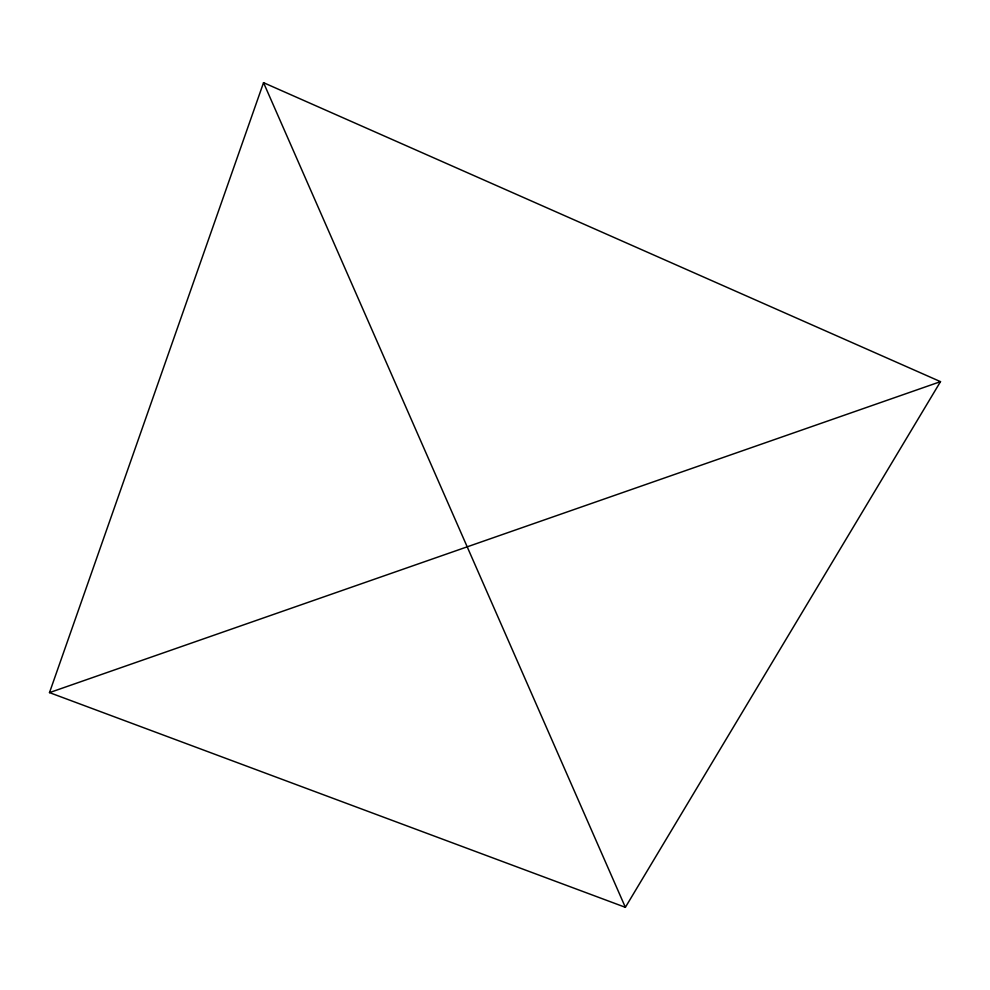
<?xml version="1.0" encoding="UTF-8"?>
<svg xmlns="http://www.w3.org/2000/svg" width="990" height="990" viewBox="0 0 990 990"><rect width="100%" height="100%" fill="white"/><g stroke="black" fill="none" stroke-linecap="round" stroke-linejoin="round"><path stroke-width="1.49" d="M49.5 692.616L263.538 82.677L940.5 381.645L625.371 907.323L49.5 692.616L940.5 381.645M263.538 82.677L625.371 907.323"/></g></svg>
